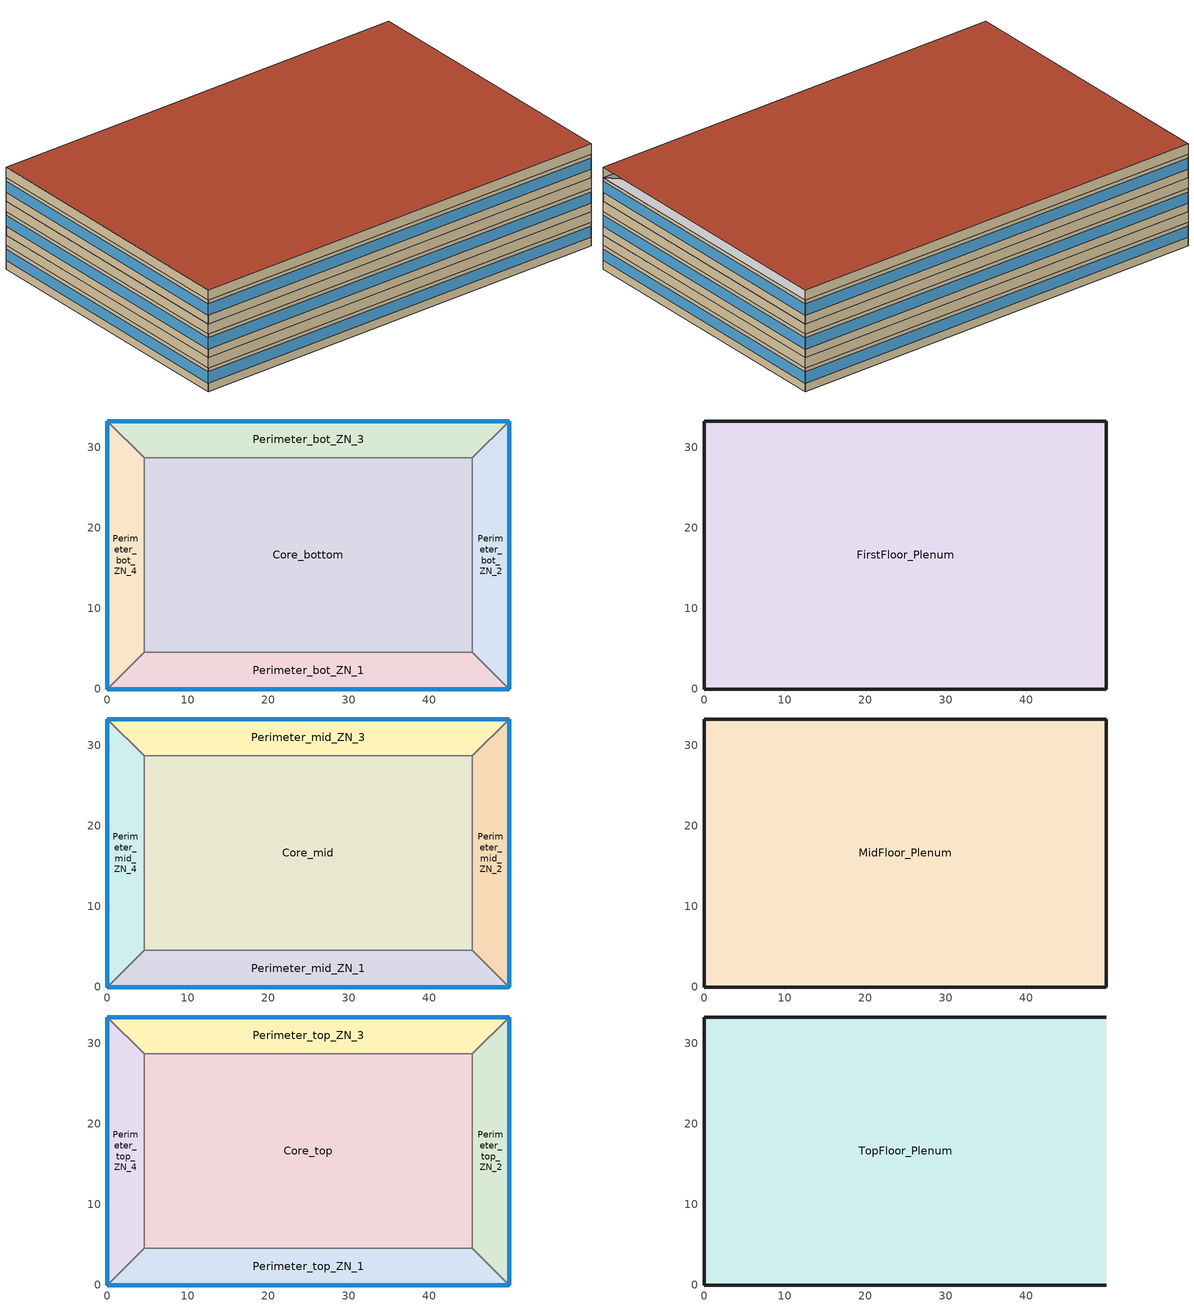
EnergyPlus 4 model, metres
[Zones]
Core_bottom
 floor ground (GROUND_FLOOR): 45.34,28.7 45.34,4.57 4.57,4.57 4.57,28.7 z0
 wall to Perimeter_bot_ZN_3 (ADJ_WALL): 45.34,28.7 4.57,28.7 z0:2.74
 wall to Perimeter_bot_ZN_1 (ADJ_WALL): 4.57,4.57 45.34,4.57 z0:2.74
 wall to Perimeter_bot_ZN_4 (ADJ_WALL): 4.57,28.7 4.57,4.57 z0:2.74
 ceiling to FirstFloor_Plenum (ADJ_CEILING): 4.57,28.7 4.57,4.57 45.34,4.57 45.34,28.7 z2.74
Perimeter_bot_ZN_4
 floor ground (GROUND_FLOOR): 4.57,28.7 4.57,4.57 0,0 0,33.27 z0
 wall outside (EXT_WALL): 0,33.27 0,0 z0:2.74
 wall to Core_bottom (ADJ_WALL): 4.57,4.57 4.57,28.7 z0:2.74
 wall to Perimeter_bot_ZN_3 (ADJ_WALL): 4.57,28.7 0,33.27 z0:2.74
 wall to Perimeter_bot_ZN_1 (ADJ_WALL): 0,0 4.57,4.57 z0:2.74
 window (EXT_WINDOW1): 0,33.22 0,0.05 z1.02:2.33
Perimeter_bot_ZN_3
 floor ground (GROUND_FLOOR): 49.91,33.27 45.34,28.7 4.57,28.7 0,33.27 z0
 wall outside (EXT_WALL): 49.91,33.27 0,33.27 z0:2.74
 wall to Perimeter_bot_ZN_2 (ADJ_WALL): 45.34,28.7 49.91,33.27 z0:2.74
 wall to Core_bottom (ADJ_WALL): 4.57,28.7 45.34,28.7 z0:2.74
 wall to Perimeter_bot_ZN_4 (ADJ_WALL): 0,33.27 4.57,28.7 z0:2.74
 window (EXT_WINDOW1): 49.86,33.27 0.05,33.27 z1.02:2.33
Perimeter_bot_ZN_2
 floor ground (GROUND_FLOOR): 49.91,33.27 49.91,0 45.34,4.57 45.34,28.7 z0
 wall outside (EXT_WALL): 49.91,0 49.91,33.27 z0:2.74
 wall to Perimeter_bot_ZN_3 (ADJ_WALL): 49.91,33.27 45.34,28.7 z0:2.74
 wall to Perimeter_bot_ZN_1 (ADJ_WALL): 45.34,4.57 49.91,0 z0:2.74
 wall to Core_bottom (ADJ_WALL): 45.34,28.7 45.34,4.57 z0:2.74
 window (EXT_WINDOW1): 49.91,0.05 49.91,33.22 z1.02:2.33
Perimeter_bot_ZN_1
 floor ground (GROUND_FLOOR): 49.91,0 0,0 4.57,4.57 45.34,4.57 z0
 wall outside (EXT_WALL): 0,0 49.91,0 z0:2.74
 wall to Perimeter_bot_ZN_2 (ADJ_WALL): 49.91,0 45.34,4.57 z0:2.74
 wall to Core_bottom (ADJ_WALL): 45.34,4.57 4.57,4.57 z0:2.74
 wall to Perimeter_bot_ZN_4 (ADJ_WALL): 4.57,4.57 0,0 z0:2.74
 window (EXT_WINDOW1): 0.05,0 49.86,0 z1.02:2.33
FirstFloor_Plenum
 floor to Perimeter_bot_ZN_1 (ADJ_CEILING): 49.91,0 0,0 4.57,4.57 45.34,4.57 z2.74
 floor to Perimeter_bot_ZN_2 (ADJ_CEILING): 49.91,33.27 49.91,0 45.34,4.57 45.34,28.7 z2.74
 floor to Perimeter_bot_ZN_3 (ADJ_CEILING): 49.91,33.27 45.34,28.7 4.57,28.7 0,33.27 z2.74
 floor to Perimeter_bot_ZN_4 (ADJ_CEILING): 4.57,28.7 4.57,4.57 0,0 0,33.27 z2.74
 floor to Core_bottom (ADJ_CEILING): 45.34,28.7 45.34,4.57 4.57,4.57 4.57,28.7 z2.74
 wall outside (EXT_WALL): 49.91,0 49.91,33.27 0,33.27 0,0 49.91,0 z2.74:3.96
 ceiling to Perimeter_mid_ZN_2 (ADJ_CEILING): 45.34,28.7 45.34,4.57 49.91,0 49.91,33.27 z3.96
 ceiling to Perimeter_mid_ZN_3 (ADJ_CEILING): 0,33.27 4.57,28.7 45.34,28.7 49.91,33.27 z3.96
 ceiling to Perimeter_mid_ZN_4 (ADJ_CEILING): 0,33.27 0,0 4.57,4.57 4.57,28.7 z3.96
 ceiling to Core_mid (ADJ_CEILING): 4.57,28.7 4.57,4.57 45.34,4.57 45.34,28.7 z3.96
Perimeter_mid_ZN_3
 floor to FirstFloor_Plenum (ADJ_CEILING): 49.91,33.27 45.34,28.7 4.57,28.7 0,33.27 z3.96
 wall outside (EXT_WALL): 49.91,33.27 0,33.27 z3.96:6.71
 wall to Perimeter_mid_ZN_2 (ADJ_WALL): 45.34,28.7 49.91,33.27 z3.96:6.71
 wall to Core_mid (ADJ_WALL): 4.57,28.7 45.34,28.7 z3.96:6.71
 wall to Perimeter_mid_ZN_4 (ADJ_WALL): 0,33.27 4.57,28.7 z3.96:6.71
 window (EXT_WINDOW1): 49.86,33.27 0.05,33.27 z4.98:6.29
Perimeter_mid_ZN_4
 floor to FirstFloor_Plenum (ADJ_CEILING): 4.57,28.7 4.57,4.57 0,0 0,33.27 z3.96
 wall outside (EXT_WALL): 0,33.27 0,0 z3.96:6.71
 wall to Core_mid (ADJ_WALL): 4.57,4.57 4.57,28.7 z3.96:6.71
 wall to Perimeter_mid_ZN_3 (ADJ_WALL): 4.57,28.7 0,33.27 z3.96:6.71
 wall to Perimeter_mid_ZN_1 (ADJ_WALL): 0,0 4.57,4.57 z3.96:6.71
 window (EXT_WINDOW1): 0,33.22 0,0.05 z4.98:6.29
Core_mid
 wall to Perimeter_mid_ZN_2 (ADJ_WALL): 45.34,4.57 45.34,28.7 z3.96:6.71
 wall to Perimeter_mid_ZN_3 (ADJ_WALL): 45.34,28.7 4.57,28.7 z3.96:6.71
 wall to Perimeter_mid_ZN_1 (ADJ_WALL): 4.57,4.57 45.34,4.57 z3.96:6.71
 wall to Perimeter_mid_ZN_4 (ADJ_WALL): 4.57,28.7 4.57,4.57 z3.96:6.71
 ceiling to MidFloor_Plenum (ADJ_CEILING): 4.57,28.7 4.57,4.57 45.34,4.57 45.34,28.7 z6.71
Perimeter_mid_ZN_2
 floor to FirstFloor_Plenum (ADJ_CEILING): 49.91,33.27 49.91,0 45.34,4.57 45.34,28.7 z3.96
 wall outside (EXT_WALL): 49.91,0 49.91,33.27 z3.96:6.71
 wall to Perimeter_mid_ZN_3 (ADJ_WALL): 49.91,33.27 45.34,28.7 z3.96:6.71
 wall to Perimeter_mid_ZN_1 (ADJ_WALL): 45.34,4.57 49.91,0 z3.96:6.71
 wall to Core_mid (ADJ_WALL): 45.34,28.7 45.34,4.57 z3.96:6.71
 window (EXT_WINDOW1): 49.91,0.05 49.91,33.22 z4.98:6.29
Perimeter_mid_ZN_1
 floor to FirstFloor_Plenum (ADJ_CEILING): 49.91,0 0,0 4.57,4.57 45.34,4.57 z3.96
 wall outside (EXT_WALL): 0,0 49.91,0 z3.96:6.71
 wall to Perimeter_mid_ZN_2 (ADJ_WALL): 49.91,0 45.34,4.57 z3.96:6.71
 wall to Core_mid (ADJ_WALL): 45.34,4.57 4.57,4.57 z3.96:6.71
 wall to Perimeter_mid_ZN_4 (ADJ_WALL): 4.57,4.57 0,0 z3.96:6.71
 window (EXT_WINDOW1): 0.05,0 49.86,0 z4.98:6.29
MidFloor_Plenum
 floor to Perimeter_mid_ZN_1 (ADJ_CEILING): 49.91,0 0,0 4.57,4.57 45.34,4.57 z6.71
 floor to Perimeter_mid_ZN_2 (ADJ_CEILING): 49.91,33.27 49.91,0 45.34,4.57 45.34,28.7 z6.71
 floor to Perimeter_mid_ZN_3 (ADJ_CEILING): 49.91,33.27 45.34,28.7 4.57,28.7 0,33.27 z6.71
 floor to Perimeter_mid_ZN_4 (ADJ_CEILING): 4.57,28.7 4.57,4.57 0,0 0,33.27 z6.71
 floor to Core_mid (ADJ_CEILING): 45.34,28.7 45.34,4.57 4.57,4.57 4.57,28.7 z6.71
 wall outside (ADJ_WALL): 49.91,0 49.91,33.27 0,33.27 0,0 49.91,0 z6.71:7.92
 ceiling to Perimeter_top_ZN_2 (ADJ_CEILING): 45.34,28.7 45.34,4.57 49.91,0 49.91,33.27 z7.92
 ceiling to Perimeter_top_ZN_3 (ADJ_CEILING): 0,33.27 4.57,28.7 45.34,28.7 49.91,33.27 z7.92
 ceiling to Perimeter_top_ZN_4 (ADJ_CEILING): 0,33.27 0,0 4.57,4.57 4.57,28.7 z7.92
 ceiling to Core_top (ADJ_CEILING): 4.57,28.7 4.57,4.57 45.34,4.57 45.34,28.7 z7.92
Perimeter_top_ZN_2
 wall outside (EXT_WALL): 49.91,0 49.91,33.27 z7.92:10.67
 wall to Perimeter_top_ZN_3 (ADJ_WALL): 49.91,33.27 45.34,28.7 z7.92:10.67
 wall to Perimeter_top_ZN_1 (ADJ_WALL): 45.34,4.57 49.91,0 z7.92:10.67
 wall to Core_top (ADJ_WALL): 45.34,28.7 45.34,4.57 z7.92:10.67
 window (EXT_WINDOW1): 49.91,0.05 49.91,33.22 z8.95:10.25
 ceiling to TopFloor_Plenum (ADJ_CEILING): 45.34,28.7 45.34,4.57 49.91,0 49.91,33.27 z10.67
Perimeter_top_ZN_1
 floor to MidFloor_Plenum (ADJ_CEILING): 49.91,0 0,0 4.57,4.57 45.34,4.57 z7.92
 wall outside (EXT_WALL): 0,0 49.91,0 z7.92:10.67
 wall to Perimeter_top_ZN_2 (ADJ_WALL): 49.91,0 45.34,4.57 z7.92:10.67
 wall to Core_top (ADJ_WALL): 45.34,4.57 4.57,4.57 z7.92:10.67
 wall to Perimeter_top_ZN_4 (ADJ_WALL): 4.57,4.57 0,0 z7.92:10.67
 window (EXT_WINDOW1): 0.05,0 49.86,0 z8.95:10.25
Core_top
 floor to MidFloor_Plenum (ADJ_CEILING): 45.34,28.7 45.34,4.57 4.57,4.57 4.57,28.7 z7.92
 wall to Perimeter_top_ZN_2 (ADJ_WALL): 45.34,4.57 45.34,28.7 z7.92:10.67
 wall to Perimeter_top_ZN_3 (ADJ_WALL): 45.34,28.7 4.57,28.7 z7.92:10.67
 wall to Perimeter_top_ZN_1 (ADJ_WALL): 4.57,4.57 45.34,4.57 z7.92:10.67
 wall to Perimeter_top_ZN_4 (ADJ_WALL): 4.57,28.7 4.57,4.57 z7.92:10.67
Perimeter_top_ZN_4
 floor to MidFloor_Plenum (ADJ_CEILING): 4.57,28.7 4.57,4.57 0,0 0,33.27 z7.92
 wall outside (EXT_WALL): 0,33.27 0,0 z7.92:10.67
 wall to Core_top (ADJ_WALL): 4.57,4.57 4.57,28.7 z7.92:10.67
 wall to Perimeter_top_ZN_3 (ADJ_WALL): 4.57,28.7 0,33.27 z7.92:10.67
 wall to Perimeter_top_ZN_1 (ADJ_WALL): 0,0 4.57,4.57 z7.92:10.67
 window (EXT_WINDOW1): 0,33.22 0,0.05 z8.95:10.25
Perimeter_top_ZN_3
 floor to MidFloor_Plenum (ADJ_CEILING): 49.91,33.27 45.34,28.7 4.57,28.7 0,33.27 z7.92
 wall outside (EXT_WALL): 49.91,33.27 0,33.27 z7.92:10.67
 wall to Perimeter_top_ZN_2 (ADJ_WALL): 45.34,28.7 49.91,33.27 z7.92:10.67
 wall to Core_top (ADJ_WALL): 4.57,28.7 45.34,28.7 z7.92:10.67
 wall to Perimeter_top_ZN_4 (ADJ_WALL): 0,33.27 4.57,28.7 z7.92:10.67
 window (EXT_WINDOW1): 49.86,33.27 0.05,33.27 z8.95:10.25
TopFloor_Plenum
 floor to Perimeter_top_ZN_1 (ADJ_CEILING): 49.91,0 0,0 4.57,4.57 45.34,4.57 z10.67
 floor to Perimeter_top_ZN_2 (ADJ_CEILING): 49.91,33.27 49.91,0 45.34,4.57 45.34,28.7 z10.67
 floor to Perimeter_top_ZN_3 (ADJ_CEILING): 49.91,33.27 45.34,28.7 4.57,28.7 0,33.27 z10.67
 floor to Perimeter_top_ZN_4 (ADJ_CEILING): 4.57,28.7 4.57,4.57 0,0 0,33.27 z10.67
 floor to Core_top (ADJ_CEILING): 45.34,28.7 45.34,4.57 4.57,4.57 4.57,28.7 z10.67
 wall outside (EXT_WALL): 49.91,33.27 0,33.27 0,0 49.91,0 z10.67:11.89
 roof outside (EXT_ROOF): 0,33.27 0,0 49.91,0 49.91,33.27 z11.89
[Building]
TRNSYS17: North Axis {deg}=0; Terrain=City; Loads Convergence Tolerance Value=0; Temperature Convergence Tolerance Value {deltaC}=0; Solar Distribution=FullInteriorAndExterior; Maximum Number of Warmup Days=0
[Site:Location]
LocationName=not used; Latitude {deg}=0; Longitude {deg}=0; TimeZone {hr}=0; Elevation {m}=0
[Construction]
GROUND_FLOOR; EXT_WALL; EXT_ROOF; ADJ_WALL; ADJ_CEILING; EXT_WINDOW1: 
[SurfaceProperty:OtherSideCoefficients]
BOUNDARY=IDENTICAL; BOUNDARY=INPUT 1*TBOUNDARY; BOUNDARY=INPUT 1*TGROUND; BOUNDARY=20; BOUNDARY=15
[Zone]
Core_bottom: 1, 1, BuildingSurface:Detailed, 1, Wall, ADJ_WALL, Core_bottom, Zone, Perimeter_bot_ZN_2, NoSun, NoWind, 0, 4, 45.3375, 4.5732, 2.7432, 45.3375, 4.5732, 0, 45.3375, 28.7006, 0, 45.3375, 28.7006, 2.7432
Perimeter_top_ZN_2: 1, 1, BuildingSurface:Detailed, 7, Floor, ADJ_CEILING, Perimeter_top_ZN_2, Zone, MidFloor_Plenum, NoSun, NoWind, AutoCalculate, 4, 49.911, 33.2738, 7.9248, 49.911, 0, 7.9248, 45.3375, 4.5732, 7.9248, 45.3375, 28.7006, 7.9248
Perimeter_mid_ZN_3: 1, 1, BuildingSurface:Detailed, 13, Ceiling, ADJ_CEILING, Perimeter_mid_ZN_3, Zone, MidFloor_Plenum, NoSun, NoWind, AutoCalculate, 4, 0, 33.2738, 6.7056, 4.5732, 28.7006, 6.7056, 45.3375, 28.7006, 6.7056, 49.911, 33.2738, 6.7056
Perimeter_top_ZN_1: 1, 1, BuildingSurface:Detailed, 19, Ceiling, ADJ_CEILING, Perimeter_top_ZN_1, Zone, TopFloor_Plenum, NoSun, NoWind, AutoCalculate, 4, 0, 0, 10.668, 49.911, 0, 10.668, 45.3375, 4.5732, 10.668, 4.5732, 4.5732, 10.668
Perimeter_mid_ZN_4: 1, 1, BuildingSurface:Detailed, 25, Ceiling, ADJ_CEILING, Perimeter_mid_ZN_4, Zone, MidFloor_Plenum, NoSun, NoWind, AutoCalculate, 4, 0, 33.2738, 6.7056, 0, 0, 6.7056, 4.5732, 4.5732, 6.7056, 4.5732, 28.7006, 6.7056
Core_mid: 1, 1, BuildingSurface:Detailed, 31, Floor, ADJ_CEILING, Core_mid, Zone, FirstFloor_Plenum, NoSun, NoWind, AutoCalculate, 4, 45.3375, 28.7006, 3.9624, 45.3375, 4.5732, 3.9624, 4.5732, 4.5732, 3.9624, 4.5732, 28.7006, 3.9624
Perimeter_bot_ZN_4: 1, 1, BuildingSurface:Detailed, 37, Ceiling, ADJ_CEILING, Perimeter_bot_ZN_4, Zone, FirstFloor_Plenum, NoSun, NoWind, AutoCalculate, 4, 0, 33.2738, 2.7432, 0, 0, 2.7432, 4.5732, 4.5732, 2.7432, 4.5732, 28.7006, 2.7432
Perimeter_bot_ZN_3: 1, 1, BuildingSurface:Detailed, 43, Ceiling, ADJ_CEILING, Perimeter_bot_ZN_3, Zone, FirstFloor_Plenum, NoSun, NoWind, AutoCalculate, 4, 0, 33.2738, 2.7432, 4.5732, 28.7006, 2.7432, 45.3375, 28.7006, 2.7432, 49.911, 33.2738, 2.7432
Perimeter_mid_ZN_2: 1, 1, BuildingSurface:Detailed, 49, Ceiling, ADJ_CEILING, Perimeter_mid_ZN_2, Zone, MidFloor_Plenum, NoSun, NoWind, AutoCalculate, 4, 45.3375, 28.7006, 6.7056, 45.3375, 4.5732, 6.7056, 49.911, 0, 6.7056, 49.911, 33.2738, 6.7056
Perimeter_bot_ZN_2: 1, 1, BuildingSurface:Detailed, 55, Ceiling, ADJ_CEILING, Perimeter_bot_ZN_2, Zone, FirstFloor_Plenum, NoSun, NoWind, AutoCalculate, 4, 45.3375, 28.7006, 2.7432, 45.3375, 4.5732, 2.7432, 49.911, 0, 2.7432, 49.911, 33.2738, 2.7432
FirstFloor_Plenum: 1, 1, BuildingSurface:Detailed, 61, Ceiling, ADJ_CEILING, FirstFloor_Plenum, Zone, Perimeter_mid_ZN_1, NoSun, NoWind, AutoCalculate, 4, 0, 0, 3.9624, 49.911, 0, 3.9624, 45.3375, 4.5732, 3.9624, 4.5732, 4.5732, 3.9624
Core_top: 1, 1, BuildingSurface:Detailed, 75, Ceiling, ADJ_CEILING, Core_top, Zone, TopFloor_Plenum, NoSun, NoWind, AutoCalculate, 4, 4.5732, 28.7006, 10.668, 4.5732, 4.5732, 10.668, 45.3375, 4.5732, 10.668, 45.3375, 28.7006, 10.668
Perimeter_top_ZN_4: 1, 1, BuildingSurface:Detailed, 81, Ceiling, ADJ_CEILING, Perimeter_top_ZN_4, Zone, TopFloor_Plenum, NoSun, NoWind, AutoCalculate, 4, 0, 33.2738, 10.668, 0, 0, 10.668, 4.5732, 4.5732, 10.668, 4.5732, 28.7006, 10.668
Perimeter_top_ZN_3: 1, 1, BuildingSurface:Detailed, 87, Ceiling, ADJ_CEILING, Perimeter_top_ZN_3, Zone, TopFloor_Plenum, NoSun, NoWind, AutoCalculate, 4, 0, 33.2738, 10.668, 4.5732, 28.7006, 10.668, 45.3375, 28.7006, 10.668, 49.911, 33.2738, 10.668
TopFloor_Plenum: 1, 1, BuildingSurface:Detailed, 93, Wall, EXT_WALL, TopFloor_Plenum, Outdoors, SunExposed, WindExposed, AutoCalculate, 4, 49.911, 0, 11.8872, 49.911, 0, 10.668, 49.911, 33.2738, 10.668, 49.911, 33.2738, 11.8872
Perimeter_mid_ZN_1: 1, 1, BuildingSurface:Detailed, 103, Ceiling, ADJ_CEILING, Perimeter_mid_ZN_1, Zone, MidFloor_Plenum, NoSun, NoWind, AutoCalculate, 4, 4.5732, 4.5732, 6.7056, 0, 0, 6.7056, 49.911, 0, 6.7056, 45.3375, 4.5732, 6.7056
Perimeter_bot_ZN_1: 1, 1, BuildingSurface:Detailed, 109, Ceiling, ADJ_CEILING, Perimeter_bot_ZN_1, Zone, FirstFloor_Plenum, NoSun, NoWind, AutoCalculate, 4, 0, 0, 2.7432, 49.911, 0, 2.7432, 45.3375, 4.5732, 2.7432, 4.5732, 4.5732, 2.7432
MidFloor_Plenum: 1, 1, BuildingSurface:Detailed, 115, Ceiling, ADJ_CEILING, MidFloor_Plenum, Zone, Perimeter_top_ZN_1, NoSun, NoWind, AutoCalculate, 4, 4.5732, 4.5732, 7.9248, 0, 0, 7.9248, 49.911, 0, 7.9248, 45.3375, 4.5732, 7.9248
